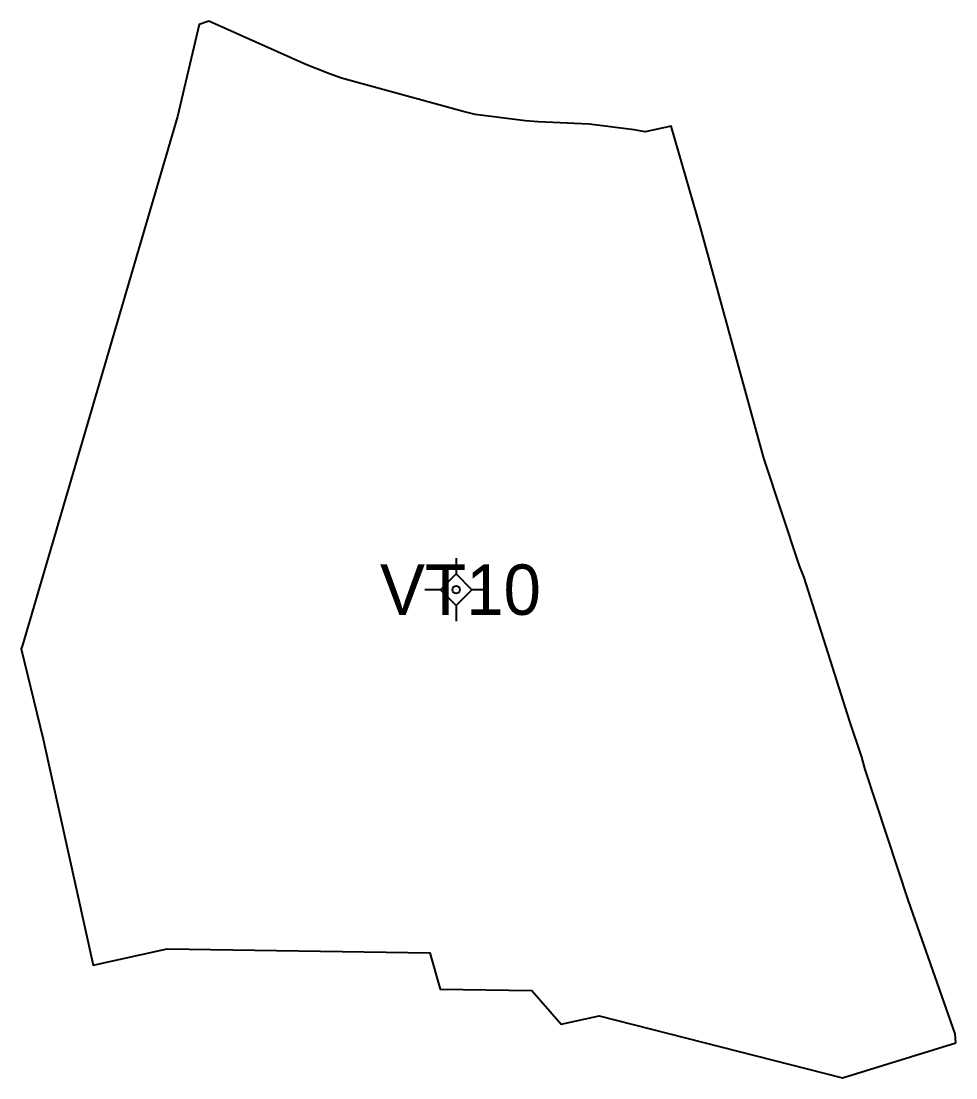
# Model space of a CAD drawing. Extents: x 543554 to 548996, y 1840763 to 1844578.
# Drawn here: x 544648.86 to 544686, y 1843782.67 to 1843824.66 of the extents above; entities that cross this region are included whole.
import ezdxf

# ---------------------------------------------------------------- set-up
doc = ezdxf.new("R2010")
doc.units = 0
for name, color, linetype in [('Level 11', 7, 'Continuous'), ('Level 16', 7, 'Continuous'), ('Level 30', 7, 'Continuous')]:
    doc.layers.add(name, color=color, linetype=linetype)

msp = doc.modelspace()

# ---------------------------------------------------------------- linework, layer by layer
at = {"layer": 'Level 11'}
for p, q in [((544666.147, 1843803.319), (544666.147, 1843802.694)), ((544666.147, 1843802.694), (544665.522, 1843802.069)), ((544666.772, 1843802.069), (544666.147, 1843802.694)), ((544665.522, 1843802.069), (544664.897, 1843802.069)), ((544665.522, 1843802.069), (544666.147, 1843801.444)), ((544666.147, 1843801.444), (544666.772, 1843802.069)), ((544667.397, 1843802.069), (544666.772, 1843802.069)), ((544666.147, 1843801.444), (544666.147, 1843800.819))]:
    msp.add_line(p, q, dxfattribs=at)
msp.add_circle((544666.147, 1843802.069), 0.15, dxfattribs=at)
at = {"layer": 'Level 30'}
msp.add_lwpolyline([(544686.001, 1843784.063), (544685.973, 1843784.422), (544684.121, 1843789.705), (544682.393, 1843794.928), (544682.262, 1843795.411), (544681.783, 1843796.833), (544679.968, 1843802.552), (544679.793, 1843803.021), (544678.371, 1843807.292), (544675.848, 1843816.455), (544674.683, 1843820.483), (544673.652, 1843820.258), (544673.216, 1843820.338), (544671.436, 1843820.566), (544669.405, 1843820.663), (544668.901, 1843820.702), (544666.905, 1843820.95), (544666.419, 1843821.066), (544661.593, 1843822.389), (544661.12, 1843822.561), (544660.179, 1843822.931), (544656.322, 1843824.658), (544655.93, 1843824.525), (544655.079, 1843820.875), (544648.914, 1843799.858), (544648.861, 1843799.721), (544649.74, 1843796.126), (544651.726, 1843787.143), (544654.665, 1843787.793), (544665.094, 1843787.642), (544665.507, 1843786.197), (544669.154, 1843786.142), (544670.32, 1843784.803), (544671.834, 1843785.138), (544681.502, 1843782.672), (544686.001, 1843784.063)], dxfattribs=at)

# ---------------------------------------------------------------- texts
at = {"layer": 'Level 16'}
msp.add_text('VT10', height=2, dxfattribs=at).set_placement((544663.123, 1843801.069))

doc.saveas('drawing.dxf')
